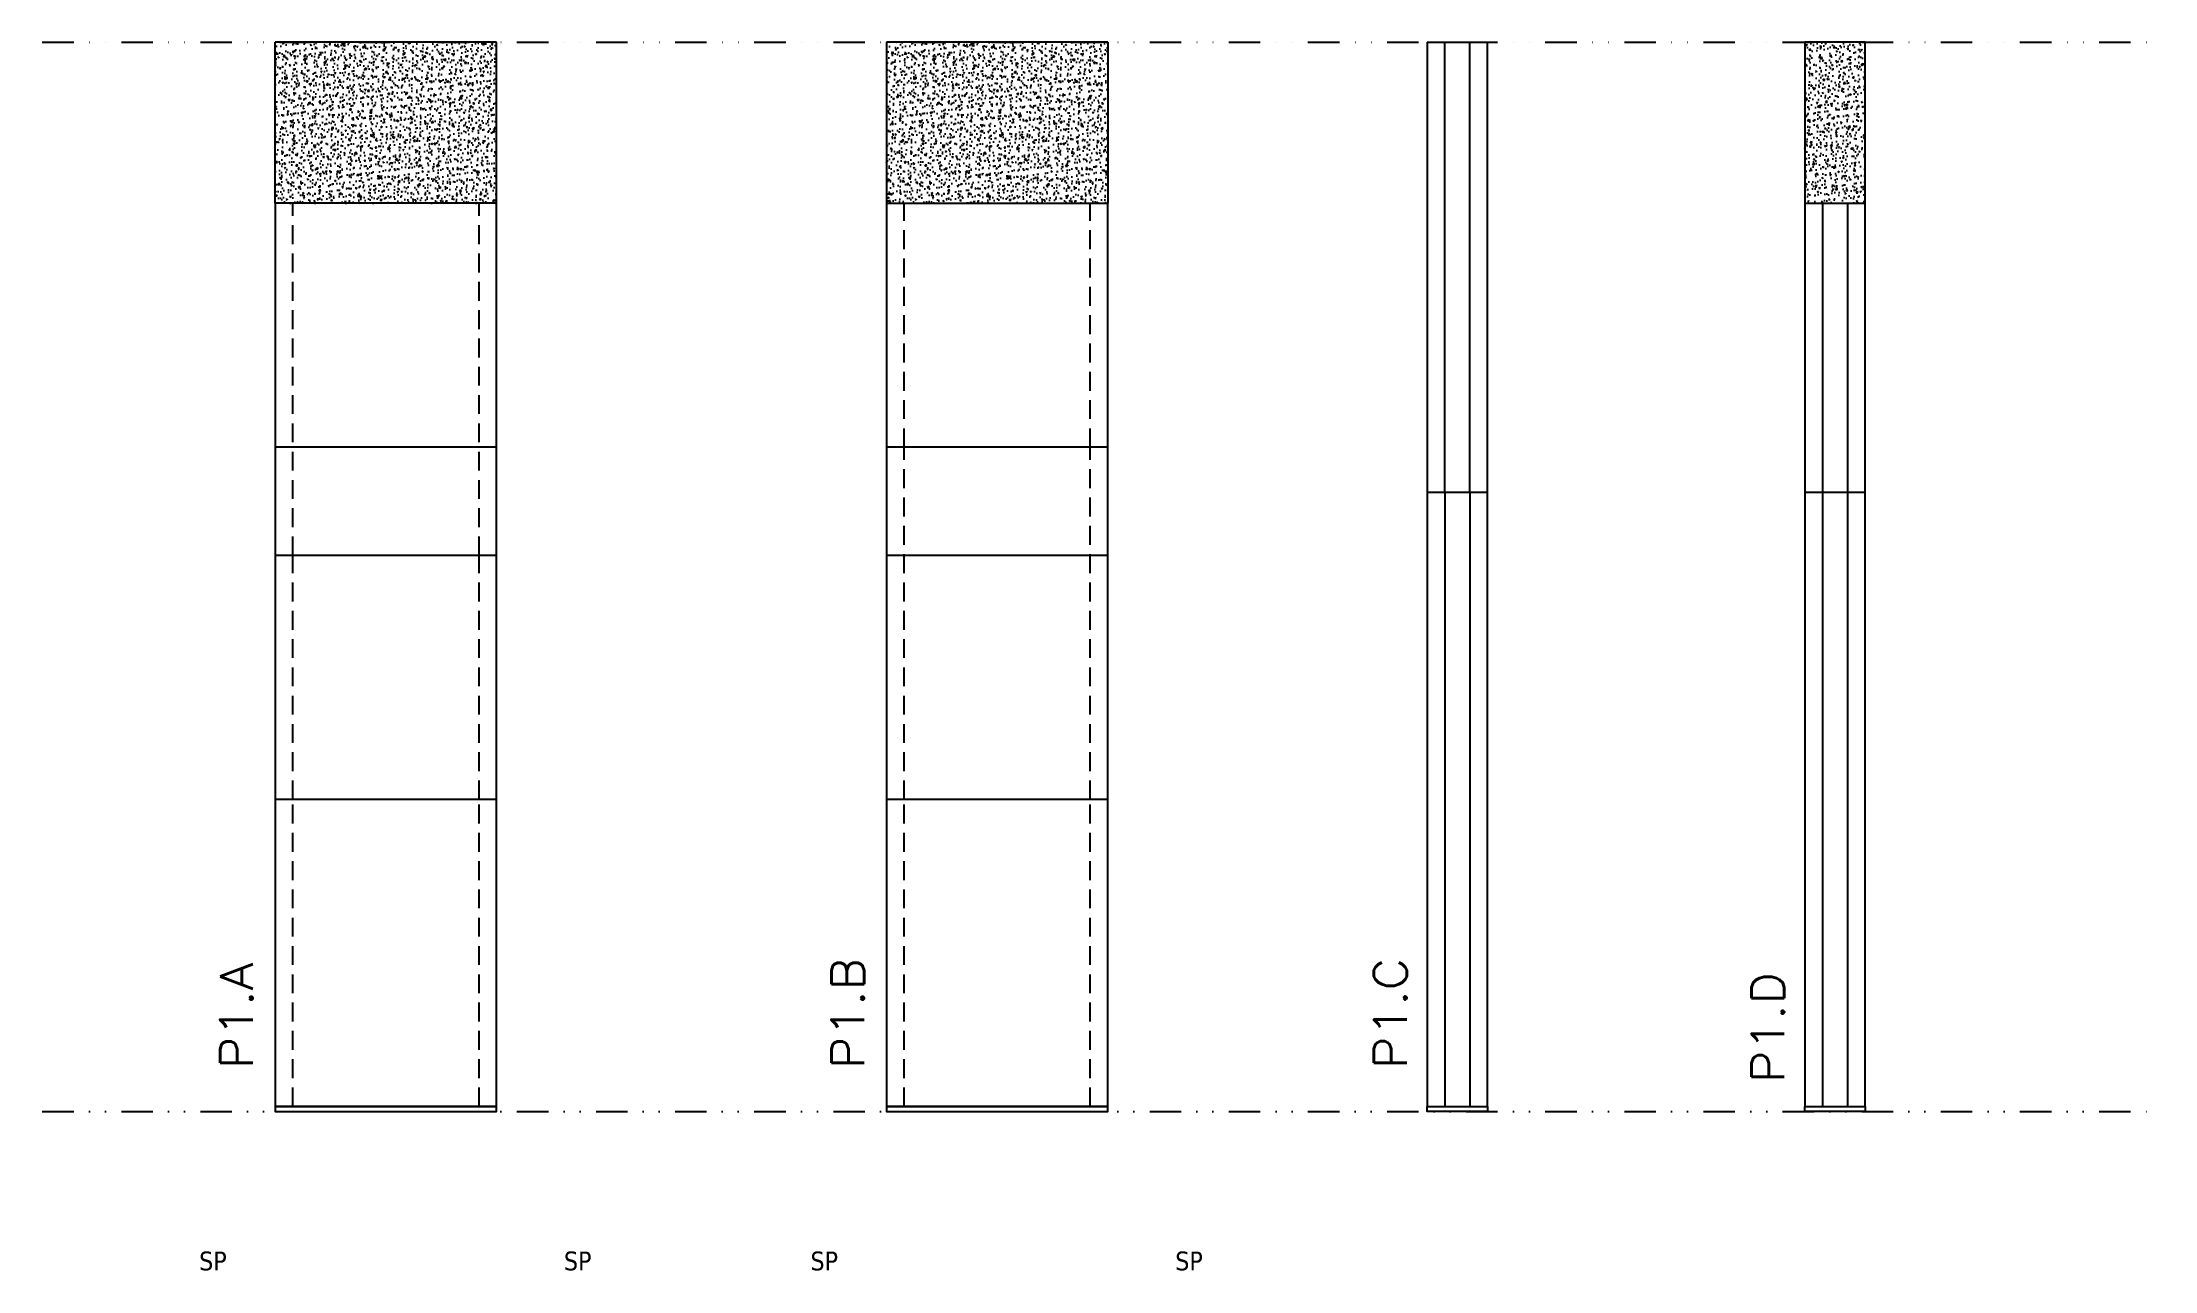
# Model space of a CAD drawing. Header units: millimetres. Extents: x 5158 to 5997, y 14340 to 14828.
import ezdxf

# ---------------------------------------------------------------- set-up
doc = ezdxf.new("R2010")
doc.units = ezdxf.units.MM
doc.linetypes.add('DIVIDE2', pattern=[0.625, 0.25, -0.125, 0, -0.125, 0, -0.125])
doc.linetypes.add('HIDDEN', pattern=[0.375, 0.25, -0.125])
for name, color, linetype in [('COTA', 241, 'Continuous'), ('Nível', 160, 'Continuous'), ('Painéis', 200, 'Continuous'), ('SARR_2.2x7', 40, 'Continuous'), ('texto', 7, 'Continuous')]:
    doc.layers.add(name, color=color, linetype=linetype)
doc.layers.add('Texto Seção', color=7, linetype='Continuous', lineweight=15)
doc.styles.add('REGUA-120', font='ROMANS.shx', dxfattribs={"height": 15})
doc.styles.get("Standard").update_dxf_attribs({"font": 'arial.ttf'})

msp = doc.modelspace()

# ---------------------------------------------------------------- hatches: boundary and pattern name
at = {"layer": 'COTA', "linetype": 'ByBlock'}
h = msp.add_hatch(dxfattribs=at)
h.set_pattern_fill('AR-CONC', color=256, scale=0.03)
h.set_pattern_definition([(50, (-11459.5273, 9388.5246), (5.4655401, -0.4781726), [0.5715, -6.2865]), (355, (-11459.5273, 9388.5246), (-1.0573026, 5.7317054), [0.4572, -5.0292175]), (100.451445, (-11459.072, 9388.485), (4.4082374, 5.2535326), [0.4857003, -5.3427073]), (46.1842, (-11459.527, 9390.0486), (8.1323712, -1.2612698), [0.85725, -9.42975]), (96.63556, (-11458.85, 9389.9435), (7.122124, 7.4227837), [0.7285507, -8.0140682]), (351.18415, (-11459.527, 9390.049), (7.122124, 7.4227837), [0.685799, -7.543792]), (21, (-11458.7653, 9389.6676), (4.5484317, -3.067956), [0.5715, -6.2865]), (326, (-11458.7653, 9389.6676), (1.8540609, 5.525639), [0.4572, -5.0292]), (71.451445, (-11458.3863, 9389.412), (6.4024926, 2.457683), [0.4857003, -5.3426981]), (37.5, (-11459.5273, 9388.5246), (0.0926581, 2.53665117), [0, -4.96824, 0, -5.1054, 0, -5.04825]), (7.5, (-11459.5273, 9388.5246), (2.00458988, 3.00541724), [0, -2.91084, 0, -4.85394, 0, -1.92405]), (327.5, (-11461.2266, 9388.5246), (4.06771786, -0.17186232), [0, -1.905, 0, -5.9436, 0, -7.8867]), (317.5, (-11461.9886, 9388.5246), (4.44387544, 0.7627947), [0, -2.4765, 0, -3.94716, 0, -5.6007])])
h.paths.add_polyline_path([(5250.24, 14763.96), (5338.24, 14763.96), (5338.24, 14827.96), (5250.24, 14827.96)])
h = msp.add_hatch(dxfattribs=at)
h.set_pattern_fill('AR-CONC', color=256, scale=0.03)
h.set_pattern_definition([(50, (-11209.495, 9388.5246), (5.4655401, -0.4781726), [0.5715, -6.2865]), (355, (-11209.495, 9388.5246), (-1.0573026, 5.7317054), [0.4572, -5.0292175]), (100.451445, (-11209.0395, 9388.485), (4.4082374, 5.2535326), [0.4857003, -5.3427073]), (46.1842, (-11209.495, 9390.0486), (8.1323712, -1.2612698), [0.85725, -9.42975]), (96.63556, (-11208.817, 9389.9435), (7.122124, 7.4227837), [0.7285507, -8.0140682]), (351.18415, (-11209.495, 9390.049), (7.122124, 7.4227837), [0.685799, -7.543792]), (21, (-11208.733, 9389.6676), (4.5484317, -3.067956), [0.5715, -6.2865]), (326, (-11208.733, 9389.6676), (1.8540609, 5.525639), [0.4572, -5.0292]), (71.451445, (-11208.354, 9389.412), (6.4024926, 2.457683), [0.4857003, -5.3426981]), (37.5, (-11209.495, 9388.5246), (0.0926581, 2.53665117), [0, -4.96824, 0, -5.1054, 0, -5.04825]), (7.5, (-11209.495, 9388.5246), (2.00458988, 3.00541724), [0, -2.91084, 0, -4.85394, 0, -1.92405]), (327.5, (-11211.1943, 9388.5246), (4.06771786, -0.17186232), [0, -1.905, 0, -5.9436, 0, -7.8867]), (317.5, (-11211.9563, 9388.5246), (4.44387544, 0.7627947), [0, -2.4765, 0, -3.94716, 0, -5.6007])])
h.paths.add_polyline_path([(5493.27, 14827.96), (5493.27, 14763.96), (5581.27, 14763.96), (5581.27, 14827.96)])
h = msp.add_hatch(dxfattribs=at)
h.set_pattern_fill('AR-CONC', color=256, scale=0.03)
h.set_pattern_definition([(50, (-11465.5273, 9338.5246), (5.4655401, -0.4781726), [0.5715, -6.2865]), (355, (-11465.5273, 9338.5246), (-1.0573026, 5.7317054), [0.4572, -5.0292175]), (100.451445, (-11465.072, 9338.485), (4.4082374, 5.2535326), [0.4857003, -5.3427073]), (46.1842, (-11465.527, 9340.0486), (8.1323712, -1.2612698), [0.85725, -9.42975]), (96.63556, (-11464.85, 9339.9435), (7.122124, 7.4227837), [0.7285507, -8.0140682]), (351.18415, (-11465.527, 9340.049), (7.122124, 7.4227837), [0.685799, -7.543792]), (21, (-11464.7653, 9339.6676), (4.5484317, -3.067956), [0.5715, -6.2865]), (326, (-11464.7653, 9339.6676), (1.8540609, 5.525639), [0.4572, -5.0292]), (71.451445, (-11464.3863, 9339.412), (6.4024926, 2.457683), [0.4857003, -5.3426981]), (37.5, (-11465.5273, 9338.5246), (0.0926581, 2.53665117), [0, -4.96824, 0, -5.1054, 0, -5.04825]), (7.5, (-11465.5273, 9338.5246), (2.00458988, 3.00541724), [0, -2.91084, 0, -4.85394, 0, -1.92405]), (327.5, (-11467.2266, 9338.5246), (4.06771786, -0.17186232), [0, -1.905, 0, -5.9436, 0, -7.8867]), (317.5, (-11467.9886, 9338.5246), (4.44387544, 0.7627947), [0, -2.4765, 0, -3.94716, 0, -5.6007])])
h.paths.add_polyline_path([(5858.31, 14763.96), (5882.31, 14763.96), (5882.31, 14827.96), (5858.31, 14827.96)])

# ---------------------------------------------------------------- linework, layer by layer
for p, q in [((5338.24, 14827.96), (5250.24, 14827.96)), ((5250.24, 14763.96), (5250.24, 14827.96)), ((5338.24, 14763.96), (5338.24, 14827.96)), ((5581.27, 14827.96), (5493.27, 14827.96)), ((5493.27, 14827.96), (5493.27, 14763.96)), ((5581.27, 14827.96), (5581.27, 14763.96))]:
    msp.add_line(p, q, dxfattribs=at)
msp.add_lwpolyline([(5882.31, 14763.96), (5882.31, 14827.96), (5858.31, 14827.96), (5858.31, 14763.96)], dxfattribs=at)
at = {"layer": 'Nível', "color": 4, "linetype": 'DIVIDE2', "ltscale": 50}
for p, q in [((5157.61, 14827.96), (5997.44, 14827.96)), ((5157.61, 14402.96), (5997.44, 14402.96))]:
    msp.add_line(p, q, dxfattribs=at)
at = {"layer": 'Painéis'}
for p, q in [((5708.19, 14827.96), (5708.19, 14404.96)), ((5708.19, 14827.96), (5732.19, 14827.96)), ((5732.19, 14404.96), (5732.19, 14827.96)), ((5250.24, 14763.96), (5250.24, 14402.96)), ((5338.24, 14763.96), (5250.24, 14763.96)), ((5338.24, 14402.96), (5338.24, 14763.96)), ((5493.27, 14763.96), (5493.27, 14402.96)), ((5493.27, 14763.96), (5581.27, 14763.96)), ((5581.27, 14402.96), (5581.27, 14763.96)), ((5858.31, 14763.96), (5858.31, 14404.96)), ((5858.31, 14763.96), (5882.31, 14763.96)), ((5882.31, 14404.96), (5882.31, 14763.96)), ((5338.24, 14666.96), (5250.24, 14666.96)), ((5581.27, 14666.96), (5493.27, 14666.96)), ((5732.19, 14648.96), (5708.19, 14648.96)), ((5882.31, 14648.96), (5858.31, 14648.96)), ((5338.24, 14623.96), (5250.24, 14623.96)), ((5581.27, 14623.96), (5493.27, 14623.96)), ((5338.24, 14526.96), (5250.24, 14526.96)), ((5581.27, 14526.96), (5493.27, 14526.96)), ((5250.24, 14404.96), (5338.24, 14404.96)), ((5493.27, 14404.96), (5581.27, 14404.96)), ((5708.19, 14404.96), (5732.19, 14404.96)), ((5858.31, 14404.96), (5882.31, 14404.96))]:
    msp.add_line(p, q, dxfattribs=at)
for points in [[(5338.24, 14404.96), (5250.24, 14404.96), (5250.24, 14402.96), (5338.24, 14402.96)], [(5581.27, 14404.96), (5493.27, 14404.96), (5493.27, 14402.96), (5581.27, 14402.96)], [(5708.19, 14404.96), (5732.19, 14404.96), (5732.19, 14402.96), (5708.19, 14402.96)], [(5858.31, 14404.96), (5882.31, 14404.96), (5882.31, 14402.96), (5858.31, 14402.96)]]:
    msp.add_lwpolyline(points, close=True, dxfattribs=at)
at = {"layer": 'SARR_2.2x7'}
for p, q in [((5715.19, 14648.96), (5715.19, 14827.96)), ((5725.19, 14648.96), (5725.19, 14827.96)), ((5865.31, 14763.96), (5865.31, 14648.96)), ((5875.31, 14763.96), (5875.31, 14648.96)), ((5715.19, 14648.96), (5715.19, 14404.96)), ((5725.19, 14648.96), (5725.19, 14404.96)), ((5865.31, 14648.96), (5865.31, 14404.96)), ((5875.31, 14648.96), (5875.31, 14404.96))]:
    msp.add_line(p, q, dxfattribs=at)
at = {"layer": 'SARR_2.2x7', "linetype": 'HIDDEN', "ltscale": 30}
for p, q in [((5257.24, 14623.96), (5257.24, 14763.96)), ((5331.24, 14623.96), (5331.24, 14763.96)), ((5500.27, 14666.96), (5500.27, 14763.96)), ((5574.27, 14666.96), (5574.27, 14763.96)), ((5500.27, 14526.96), (5500.27, 14666.96)), ((5574.27, 14526.96), (5574.27, 14666.96)), ((5257.24, 14526.96), (5257.24, 14623.96)), ((5331.24, 14526.96), (5331.24, 14623.96)), ((5257.24, 14404.96), (5257.24, 14526.96)), ((5331.24, 14404.96), (5331.24, 14526.96)), ((5500.27, 14404.96), (5500.27, 14526.96)), ((5574.27, 14404.96), (5574.27, 14526.96))]:
    msp.add_line(p, q, dxfattribs=at)

# ---------------------------------------------------------------- texts
at = {"layer": 'texto', "color": 0, "char_height": 7.5, "attachment_point": 5}
for insert in [(5225.46, 14343.47), (5370.48, 14343.47), (5468.49, 14343.47), (5613.52, 14343.47)]:
    msp.add_mtext('{\\fTahoma|b0|i0|c0|p34;\\C4;SP}', dxfattribs=dict(at, insert=insert))
at = {"layer": 'Texto Seção', "style": 'REGUA-120', "width": 1.1}
for s, p in [('P1.B', (5484.32, 14419.79)), ('P1.C', (5700.04, 14419.86)), ('P1.A', (5241.29, 14419.79)), ('P1.D', (5850.16, 14414.25))]:
    msp.add_text(s, height=13, rotation=90, dxfattribs=at).set_placement(p)

doc.saveas('drawing.dxf')
